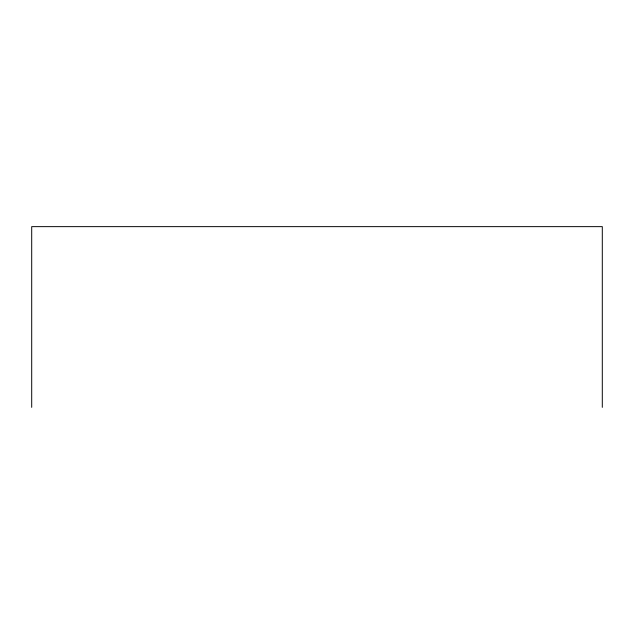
<?xml version="1.0" encoding="UTF-8"?>
<svg xmlns="http://www.w3.org/2000/svg" width="634" height="634" viewBox="0 0 634 634"><rect width="100%" height="100%" fill="white"/><g stroke="black" fill="none" stroke-linecap="round" stroke-linejoin="round"><path stroke-width="0.95" d="M602.3 407.361L602.3 226.639L31.7 226.639L31.7 407.361"/></g></svg>
